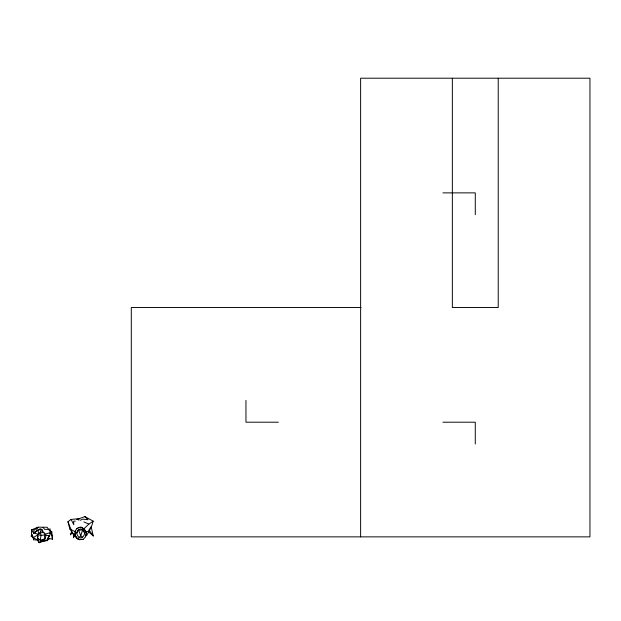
<?xml version="1.0" encoding="UTF-8"?>
<svg xmlns="http://www.w3.org/2000/svg" width="621" height="621" viewBox="0 0 621 621"><rect width="100%" height="100%" fill="white"/><g stroke="black" fill="none" stroke-linecap="round" stroke-linejoin="round"><path stroke-width="0.93" d="M86.886 535.24L91.807 525.599L93.166 521.143L84.976 516.633L79.108 518.659L71.081 519.435L67.937 521.756L69.917 529.045L74.287 535.799L74.303 533.998M86.249 535.162L86.303 532.174L83.54 528.502L81.126 527.221L78.921 527.47L76.756 528.719C73.596 532.05 74.737 538.407 79.379 539.688L83.098 539.385C85.31 537.639 86.909 535.077 86.303 532.174L83.54 528.502M75.312 531.04L75.203 535.286L76.988 538.384L79.379 539.688M39.333 533.517L40.443 531.972L44.192 532.616L45.923 535.744L44.953 539.09L41.708 540.712L37.508 538.5L37.671 534.596L40.652 532.515L40.846 529.162L39.752 529.131L33.557 533.012L31.461 529.946L38.021 527.19L47.134 527.252L50.751 532.453L49.61 535.799L47.825 537.77L47.111 540.355L38.455 542.125L38.673 540.247L33.045 537.763L31.555 534.541L31.461 529.946L33.169 529.752M37.873 540.138L33.596 539.796L33.876 537.949M39.752 529.131L37.974 530.412L38.774 534.285L33.557 533.012L33.976 530.272L38.021 527.19L35.319 532.663M85.504 536.831L86.373 532.896L84.518 529.527L81.126 527.221L78.914 527.493L76.756 528.719M78.727 520.258L79.108 518.659L76.763 519.567M84.658 532.95L84.06 535.333L82.577 537.312L81.118 537.864L79.069 537.553L77.338 535.279L76.779 532.997L77.524 530.59L78.743 529.441L80.831 528.906L83.501 530.187L84.658 532.95L82.562 530.024L78.634 530.07L76.779 532.997M37.757 537.654L38.269 535.97M71.671 531.405L70.584 534.922L71.617 532.29M89.284 530.815L90.239 527.904M38.455 542.125L39.139 542.793L44.06 540.899L47.507 540.65L49.416 535.481M74.178 536.024L73.387 537.755L74.636 535.201M31.904 534.619L31.05 536.156L33.161 537.375L33.596 539.796M79.069 537.553L80.746 535.744L82.562 530.024L83.501 530.187M83.439 529.201L88.857 524.116L93.166 521.143M43.524 539.129L41.708 540.712L37.508 538.5M49.68 533.486L51.745 531.731L50.192 530.854M37.959 534.782L33.045 537.763L32.424 534.922M33.557 533.012L36.251 531.421M80.233 520.282L82.772 519.117L88.073 519.746L84.976 516.633M37.974 530.412L40.846 529.162L42.228 529.55L43.237 532.973M47.243 539.595L49.633 538.617L52.599 539.214L51.745 531.731M44.565 540.588L41.351 541.535M47.103 539.602L49.633 538.617M85.822 532.003L89.207 530.893M44.417 534.417L50.751 532.453L49.921 528.642M75.304 521.135L73.682 521.174L73.775 524.652L71.081 519.435M442.905 192.875L475.282 192.875L475.282 214.687M361.104 307.535L131.295 307.535L131.295 536.862L589.95 536.862L589.95 78.207L360.622 78.207L360.622 536.862M278.332 422.202L245.955 422.202L245.955 400.382M442.905 422.202L475.282 422.202L475.282 444.015M48.981 529.387L44.611 529.348L43.043 527.353M83.098 539.385L78.432 539.284L75.855 537.01L74.939 534.394M45.255 535.015L49.61 535.799M37.671 534.596L41.025 535.403L44.301 534.984L44.953 539.09L40.202 540.208L41.025 535.403L40.652 532.515M83.897 521.888L88.857 524.116M69.917 529.045L75.102 531.63M82.182 529.371L83.579 530.117M47.111 540.355L47.507 540.65M82.577 537.312L80.746 535.744L78.634 530.07M88.446 531.661L93.274 535.97L91.124 526.67M40.846 529.162L42.965 531.25M88.966 529.853L93.274 535.97M37.244 539.711L38.665 542.024M71.423 530.916L74.287 535.799M51.97 537.693L52.599 539.214M67.937 521.756L71.058 529.62M51.574 534.215L52.397 537.677M51.194 533.222L51.551 535.449M498.221 78.207L498.221 307.535L452.352 307.535L452.352 78.207"/></g></svg>
